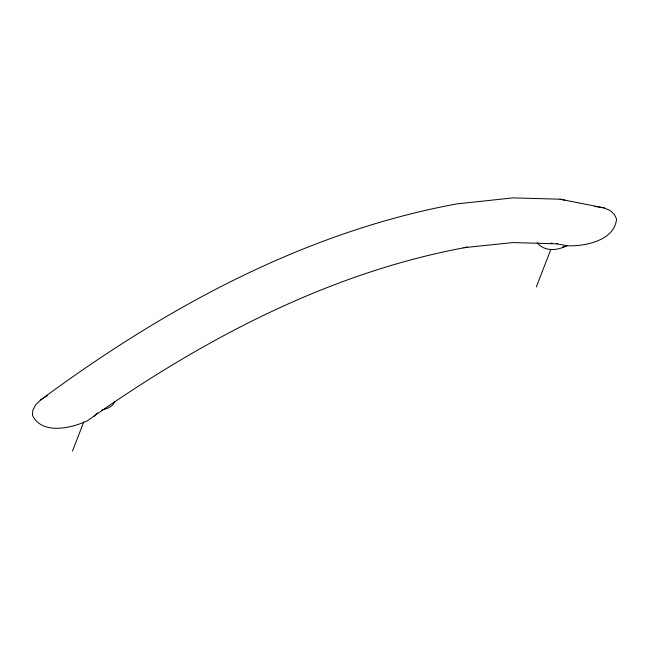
<?xml version="1.0" encoding="UTF-8"?>
<svg xmlns="http://www.w3.org/2000/svg" width="649" height="649" viewBox="0 0 649 649"><rect width="100%" height="100%" fill="white"/><g stroke="black" fill="none" stroke-linecap="round" stroke-linejoin="round"><path stroke-width="0.97" d="M72.437 451.128L83.786 421.882M536.309 286.939L550.944 249.2M114.581 401.544C112.877 407.207 106.509 408.602 101.625 410.306M564.776 200.119L560.111 199.211L513.067 197.872L456.774 203.9C304 232.042 164.319 308.445 40.522 400.011L35.606 404.984L32.856 410.184L32.45 415.246C41.812 435.146 71.455 428.218 87.234 420.828C201.417 340.133 328.654 272.402 467.402 247.139L463.443 247.723L512.888 242.572L557.345 243.837M93.959 416.407L97.472 412.853M40.522 400.011L47.247 395.59M560.111 199.211L604.243 207.931L610.393 210.674L614.416 214.527L616.55 219.046C614.635 240.609 584.603 246.644 566.95 245.744L566.691 245.687C557.483 250.774 544.389 251.755 537.21 242.775M562.261 247.261L566.95 245.744M594.63 206.39L604.243 207.931M556.404 243.7L566.691 245.687M551.001 243.099L552.624 243.318"/></g></svg>
